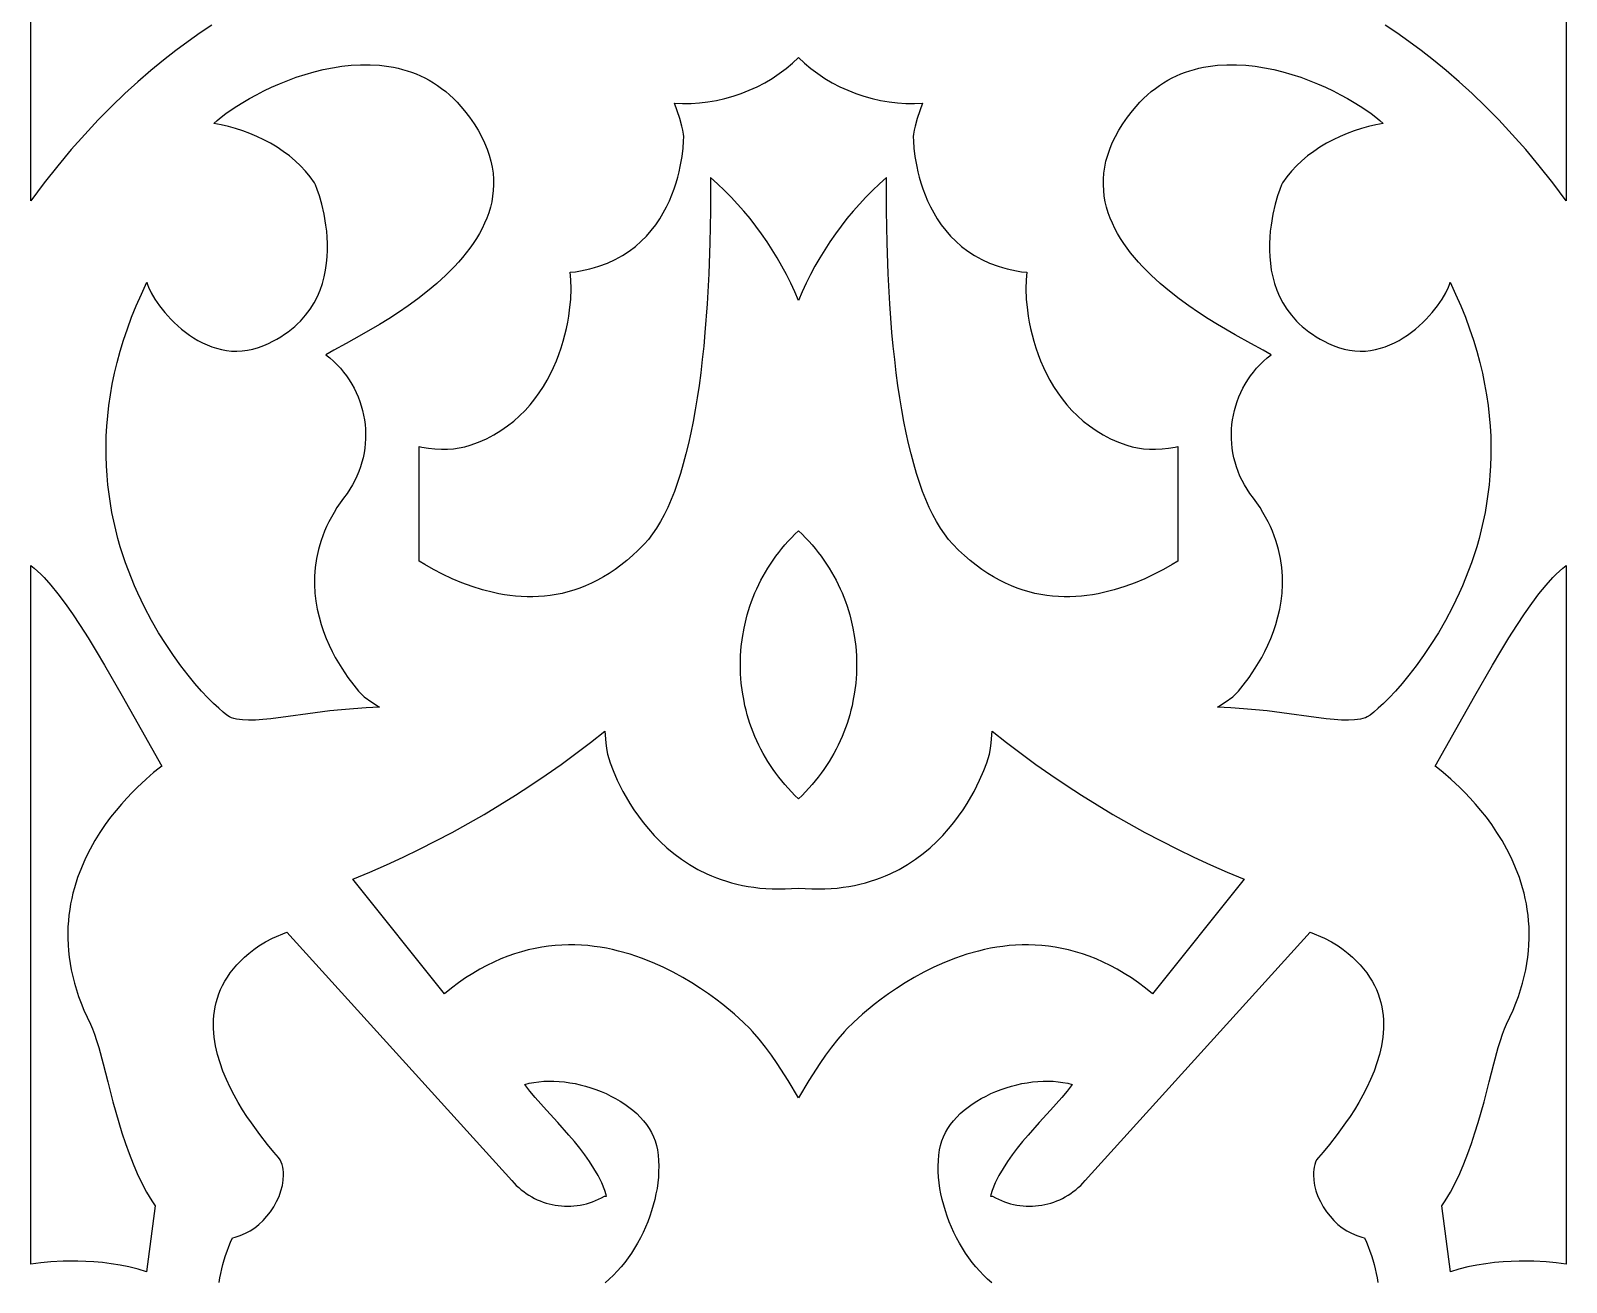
# Model space of a CAD drawing. Extents: x -350 to 350, y -780 to 780.
# Drawn here: x -270 to -190, y -21.4 to 43.8 of the extents above; entities that cross this region are included whole.
import ezdxf

# ---------------------------------------------------------------- set-up
doc = ezdxf.new("R2010")
doc.units = 0
doc.layers.add('LAYER_1', color=18, linetype='CONTINUOUS')

msp = doc.modelspace()

# ---------------------------------------------------------------- linework, layer by layer
at = {"layer": 'LAYER_1'}
for points in [[(-260.569, 44.114), (-261.175, 43.712), (-261.797, 43.276), (-262.434, 42.806), (-263.084, 42.3), (-263.746, 41.756), (-264.418, 41.173), (-265.099, 40.55), (-265.788, 39.886), (-266.483, 39.179), (-267.183, 38.428), (-267.886, 37.631), (-268.591, 36.788), (-269.297, 35.896), (-270.001, 34.956), (-270.001, 59.325)], [(-190.002, 59.326), (-190.002, 34.955), (-190.707, 35.896), (-191.413, 36.788), (-192.118, 37.631), (-192.822, 38.428), (-193.522, 39.179), (-194.217, 39.886), (-194.905, 40.55), (-195.587, 41.173), (-196.259, 41.756), (-196.92, 42.3), (-197.57, 42.806), (-198.207, 43.276), (-198.83, 43.712), (-199.436, 44.114)], [(-260.189, -21.421), (-260.15, -21.183), (-260.104, -20.945), (-260.05, -20.709), (-259.99, -20.474), (-259.923, -20.24), (-259.849, -20.008), (-259.768, -19.777), (-259.68, -19.549), (-259.586, -19.322), (-259.484, -19.097), (-259.353, -19.06), (-259.083, -18.966), (-258.806, -18.852), (-258.566, -18.729), (-258.333, -18.576), (-258.109, -18.396), (-257.894, -18.193), (-257.693, -17.969), (-257.507, -17.727), (-257.339, -17.471), (-257.191, -17.204), (-257.064, -16.928), (-256.963, -16.648), (-256.888, -16.365), (-256.842, -16.083), (-256.828, -15.806), (-256.833, -15.67), (-256.848, -15.536), (-256.871, -15.405), (-256.903, -15.276), (-256.946, -15.151), (-256.998, -15.03), (-257.101, -14.894), (-257.332, -14.619), (-257.661, -14.221), (-258.062, -13.711), (-258.505, -13.104), (-258.734, -12.769), (-258.963, -12.414), (-259.189, -12.041), (-259.407, -11.653), (-259.615, -11.251), (-259.809, -10.836), (-259.985, -10.41), (-260.14, -9.975), (-260.271, -9.533), (-260.373, -9.085), (-260.444, -8.633), (-260.466, -8.406), (-260.479, -8.178), (-260.483, -7.951), (-260.476, -7.723), (-260.459, -7.496), (-260.43, -7.269), (-260.391, -7.043), (-260.339, -6.818), (-260.275, -6.594), (-260.198, -6.371), (-260.108, -6.15), (-260.005, -5.93), (-259.887, -5.713), (-259.754, -5.497), (-259.607, -5.284), (-259.444, -5.074), (-259.266, -4.866), (-259.071, -4.661), (-258.859, -4.46), (-258.63, -4.262), (-258.384, -4.068), (-258.119, -3.877), (-257.948, -3.766), (-257.772, -3.662), (-257.408, -3.476), (-256.654, -3.152), (-244.937, -16.103), (-244.822, -16.232), (-244.703, -16.354), (-244.579, -16.47), (-244.451, -16.58), (-244.319, -16.683), (-244.184, -16.78), (-244.045, -16.87), (-243.902, -16.954), (-243.757, -17.032), (-243.609, -17.103), (-243.458, -17.167), (-243.305, -17.224), (-243.15, -17.275), (-242.993, -17.32), (-242.835, -17.357), (-242.675, -17.388), (-242.514, -17.412), (-242.352, -17.429), (-242.189, -17.439), (-242.026, -17.442), (-241.863, -17.438), (-241.699, -17.428), (-241.536, -17.41), (-241.373, -17.385), (-241.211, -17.353), (-241.05, -17.313), (-240.89, -17.267), (-240.732, -17.213), (-240.575, -17.152), (-240.42, -17.083), (-240.267, -17.007), (-240.116, -16.924), (-240.009, -16.924), (-240.024, -16.846), (-240.091, -16.625), (-240.256, -16.227), (-240.446, -15.842), (-240.658, -15.47), (-240.89, -15.108), (-241.138, -14.756), (-241.401, -14.411), (-241.675, -14.073), (-241.959, -13.74), (-242.545, -13.084), (-243.137, -12.432), (-243.716, -11.773), (-243.994, -11.437), (-244.261, -11.095), (-244.026, -11.033), (-243.782, -10.985), (-243.53, -10.951), (-243.273, -10.929), (-243.009, -10.919), (-242.742, -10.922), (-242.47, -10.937), (-242.197, -10.964), (-241.921, -11.002), (-241.645, -11.052), (-241.369, -11.113), (-241.094, -11.185), (-240.822, -11.267), (-240.553, -11.36), (-240.288, -11.462), (-240.028, -11.575), (-239.774, -11.697), (-239.527, -11.828), (-239.288, -11.969), (-239.058, -12.118), (-238.838, -12.276), (-238.629, -12.442), (-238.432, -12.617), (-238.248, -12.799), (-238.077, -12.988), (-237.921, -13.185), (-237.781, -13.39), (-237.657, -13.6), (-237.551, -13.818), (-237.464, -14.042), (-237.396, -14.271), (-237.349, -14.507), (-237.314, -14.783), (-237.292, -15.064), (-237.283, -15.348), (-237.287, -15.635), (-237.304, -15.925), (-237.333, -16.217), (-237.373, -16.51), (-237.426, -16.803), (-237.49, -17.097), (-237.566, -17.389), (-237.652, -17.68), (-237.749, -17.969), (-237.856, -18.256), (-237.974, -18.539), (-238.101, -18.818), (-238.238, -19.093), (-238.385, -19.362), (-238.54, -19.625), (-238.704, -19.882), (-238.876, -20.131), (-239.057, -20.373), (-239.246, -20.606), (-239.442, -20.83), (-239.646, -21.044), (-239.857, -21.248), (-240.075, -21.441)], [(-219.929, -21.441), (-220.147, -21.248), (-220.358, -21.044), (-220.562, -20.83), (-220.758, -20.606), (-220.947, -20.373), (-221.128, -20.131), (-221.301, -19.882), (-221.465, -19.625), (-221.62, -19.362), (-221.766, -19.093), (-221.903, -18.818), (-222.03, -18.539), (-222.148, -18.256), (-222.255, -17.969), (-222.352, -17.68), (-222.439, -17.389), (-222.514, -17.097), (-222.578, -16.803), (-222.631, -16.51), (-222.672, -16.217), (-222.701, -15.925), (-222.717, -15.635), (-222.721, -15.348), (-222.713, -15.064), (-222.691, -14.783), (-222.655, -14.507), (-222.608, -14.271), (-222.54, -14.042), (-222.453, -13.818), (-222.347, -13.6), (-222.224, -13.39), (-222.083, -13.185), (-221.927, -12.988), (-221.757, -12.799), (-221.572, -12.617), (-221.375, -12.442), (-221.166, -12.276), (-220.946, -12.118), (-220.716, -11.969), (-220.477, -11.828), (-220.231, -11.697), (-219.977, -11.575), (-219.717, -11.462), (-219.452, -11.36), (-219.182, -11.267), (-218.91, -11.185), (-218.635, -11.113), (-218.36, -11.052), (-218.083, -11.002), (-217.808, -10.964), (-217.534, -10.937), (-217.263, -10.922), (-216.995, -10.919), (-216.732, -10.929), (-216.474, -10.951), (-216.223, -10.985), (-215.979, -11.033), (-215.743, -11.095), (-216.01, -11.437), (-216.288, -11.773), (-216.867, -12.432), (-217.459, -13.084), (-218.045, -13.74), (-218.329, -14.073), (-218.604, -14.411), (-218.866, -14.756), (-219.115, -15.108), (-219.346, -15.47), (-219.558, -15.842), (-219.748, -16.227), (-219.913, -16.625), (-219.981, -16.846), (-219.996, -16.924), (-219.888, -16.924), (-219.738, -17.007), (-219.585, -17.083), (-219.429, -17.152), (-219.273, -17.213), (-219.114, -17.267), (-218.954, -17.313), (-218.793, -17.353), (-218.631, -17.385), (-218.468, -17.41), (-218.305, -17.428), (-218.142, -17.438), (-217.978, -17.442), (-217.815, -17.439), (-217.652, -17.429), (-217.49, -17.412), (-217.329, -17.388), (-217.169, -17.357), (-217.011, -17.32), (-216.854, -17.275), (-216.699, -17.224), (-216.546, -17.167), (-216.395, -17.103), (-216.247, -17.032), (-216.102, -16.954), (-215.96, -16.87), (-215.821, -16.78), (-215.685, -16.683), (-215.553, -16.58), (-215.425, -16.47), (-215.301, -16.354), (-215.182, -16.232), (-215.067, -16.103), (-203.35, -3.152), (-202.597, -3.476), (-202.232, -3.662), (-202.056, -3.766), (-201.885, -3.877), (-201.621, -4.068), (-201.374, -4.262), (-201.145, -4.46), (-200.934, -4.661), (-200.739, -4.866), (-200.56, -5.074), (-200.397, -5.284), (-200.25, -5.497), (-200.118, -5.713), (-200, -5.93), (-199.896, -6.15), (-199.806, -6.371), (-199.729, -6.594), (-199.665, -6.818), (-199.614, -7.043), (-199.574, -7.269), (-199.546, -7.496), (-199.528, -7.723), (-199.522, -7.951), (-199.525, -8.178), (-199.538, -8.406), (-199.56, -8.633), (-199.631, -9.085), (-199.733, -9.533), (-199.864, -9.975), (-200.019, -10.41), (-200.195, -10.836), (-200.389, -11.251), (-200.597, -11.653), (-200.816, -12.041), (-201.041, -12.414), (-201.27, -12.769), (-201.499, -13.104), (-201.942, -13.711), (-202.343, -14.221), (-202.673, -14.619), (-202.904, -14.894), (-203.007, -15.03), (-203.059, -15.151), (-203.101, -15.276), (-203.134, -15.405), (-203.157, -15.536), (-203.171, -15.67), (-203.176, -15.806), (-203.162, -16.083), (-203.117, -16.365), (-203.042, -16.648), (-202.94, -16.928), (-202.814, -17.204), (-202.665, -17.471), (-202.497, -17.727), (-202.311, -17.969), (-202.11, -18.193), (-201.896, -18.396), (-201.671, -18.576), (-201.438, -18.729), (-201.199, -18.852), (-200.922, -18.966), (-200.652, -19.06), (-200.52, -19.097), (-200.419, -19.322), (-200.324, -19.549), (-200.236, -19.777), (-200.155, -20.008), (-200.081, -20.24), (-200.014, -20.474), (-199.954, -20.709), (-199.901, -20.945), (-199.854, -21.183), (-199.815, -21.421)]]:
    msp.add_lwpolyline(points, dxfattribs=at)
for points in [[(-229.688, 42.136), (-229.354, 41.855), (-229.001, 41.592), (-228.631, 41.347), (-228.246, 41.12), (-227.848, 40.913), (-227.439, 40.727), (-227.02, 40.561), (-226.593, 40.416), (-226.16, 40.294), (-225.723, 40.195), (-225.283, 40.119), (-224.843, 40.067), (-224.404, 40.04), (-223.967, 40.038), (-223.536, 40.062), (-223.817, 39.261), (-223.932, 38.852), (-223.978, 38.646), (-224.015, 38.437), (-224.02, 38.313), (-224.014, 38.066), (-223.989, 37.714), (-223.935, 37.273), (-223.845, 36.761), (-223.784, 36.483), (-223.71, 36.194), (-223.624, 35.895), (-223.523, 35.589), (-223.407, 35.278), (-223.275, 34.963), (-223.125, 34.648), (-222.957, 34.334), (-222.77, 34.023), (-222.563, 33.717), (-222.334, 33.419), (-222.082, 33.13), (-221.807, 32.854), (-221.508, 32.59), (-221.183, 32.343), (-220.831, 32.114), (-220.452, 31.905), (-220.045, 31.719), (-219.607, 31.556), (-219.377, 31.485), (-219.139, 31.421), (-218.894, 31.363), (-218.64, 31.313), (-218.378, 31.271), (-218.107, 31.237), (-218.147, 30.842), (-218.158, 30.373), (-218.137, 29.84), (-218.079, 29.256), (-218.035, 28.948), (-217.98, 28.631), (-217.914, 28.307), (-217.835, 27.976), (-217.745, 27.641), (-217.641, 27.303), (-217.523, 26.962), (-217.391, 26.621), (-217.244, 26.281), (-217.082, 25.943), (-216.905, 25.609), (-216.71, 25.28), (-216.499, 24.957), (-216.27, 24.642), (-216.023, 24.336), (-215.758, 24.04), (-215.473, 23.756), (-215.168, 23.486), (-214.843, 23.23), (-214.497, 22.991), (-214.13, 22.768), (-213.741, 22.565), (-213.329, 22.382), (-212.894, 22.22), (-212.621, 22.141), (-212.333, 22.083), (-212.031, 22.044), (-211.718, 22.025), (-211.395, 22.025), (-211.064, 22.043), (-210.726, 22.078), (-210.384, 22.13), (-210.236, 22.159), (-210.236, 16.187), (-210.542, 16), (-210.992, 15.746), (-211.464, 15.5), (-211.958, 15.267), (-212.471, 15.051), (-213.001, 14.855), (-213.548, 14.684), (-214.108, 14.542), (-214.394, 14.482), (-214.682, 14.432), (-214.973, 14.39), (-215.266, 14.358), (-215.562, 14.336), (-215.86, 14.324), (-216.16, 14.324), (-216.462, 14.335), (-216.765, 14.358), (-217.07, 14.393), (-217.375, 14.442), (-217.682, 14.504), (-217.989, 14.58), (-218.297, 14.67), (-218.605, 14.776), (-218.913, 14.897), (-219.222, 15.034), (-219.529, 15.187), (-219.837, 15.357), (-220.143, 15.545), (-220.449, 15.75), (-220.753, 15.974), (-221.056, 16.217), (-221.358, 16.479), (-221.658, 16.761), (-221.955, 17.064), (-222.181, 17.319), (-222.399, 17.601), (-222.608, 17.908), (-222.81, 18.241), (-223.003, 18.599), (-223.189, 18.982), (-223.367, 19.389), (-223.537, 19.819), (-223.699, 20.273), (-223.854, 20.75), (-224.001, 21.249), (-224.14, 21.771), (-224.272, 22.314), (-224.397, 22.878), (-224.514, 23.463), (-224.624, 24.069), (-224.726, 24.694), (-224.821, 25.339), (-224.909, 26.003), (-224.99, 26.686), (-225.064, 27.386), (-225.131, 28.105), (-225.244, 29.595), (-225.329, 31.15), (-225.387, 32.768), (-225.418, 34.446), (-225.424, 36.18), (-225.789, 35.85), (-226.146, 35.508), (-226.493, 35.155), (-226.831, 34.791), (-227.159, 34.417), (-227.476, 34.034), (-227.783, 33.641), (-228.078, 33.239), (-228.362, 32.83), (-228.635, 32.412), (-228.895, 31.988), (-229.143, 31.556), (-229.378, 31.119), (-229.599, 30.676), (-229.807, 30.227), (-230.002, 29.774), (-230.197, 30.227), (-230.405, 30.676), (-230.627, 31.119), (-230.862, 31.556), (-231.109, 31.988), (-231.37, 32.412), (-231.642, 32.83), (-231.926, 33.239), (-232.222, 33.641), (-232.528, 34.034), (-232.846, 34.417), (-233.174, 34.791), (-233.511, 35.155), (-233.859, 35.508), (-234.215, 35.85), (-234.581, 36.18), (-234.586, 34.446), (-234.618, 32.768), (-234.676, 31.15), (-234.761, 29.595), (-234.874, 28.105), (-234.94, 27.386), (-235.014, 26.686), (-235.095, 26.003), (-235.183, 25.339), (-235.278, 24.694), (-235.381, 24.069), (-235.491, 23.463), (-235.608, 22.878), (-235.732, 22.314), (-235.864, 21.771), (-236.004, 21.249), (-236.151, 20.75), (-236.305, 20.273), (-236.468, 19.819), (-236.638, 19.389), (-236.816, 18.982), (-237.001, 18.599), (-237.195, 18.241), (-237.396, 17.908), (-237.606, 17.601), (-237.823, 17.319), (-238.049, 17.064), (-238.347, 16.761), (-238.647, 16.479), (-238.948, 16.217), (-239.251, 15.974), (-239.556, 15.75), (-239.861, 15.545), (-240.168, 15.357), (-240.475, 15.187), (-240.783, 15.034), (-241.091, 14.897), (-241.399, 14.776), (-241.707, 14.67), (-242.015, 14.58), (-242.322, 14.504), (-242.629, 14.442), (-242.935, 14.393), (-243.239, 14.358), (-243.543, 14.335), (-243.844, 14.324), (-244.144, 14.324), (-244.442, 14.336), (-244.738, 14.358), (-245.032, 14.39), (-245.323, 14.432), (-245.611, 14.482), (-245.896, 14.542), (-246.457, 14.684), (-247.003, 14.855), (-247.534, 15.051), (-248.046, 15.267), (-248.54, 15.5), (-249.013, 15.746), (-249.463, 16), (-249.769, 16.187), (-249.769, 22.159), (-249.621, 22.13), (-249.278, 22.078), (-248.941, 22.043), (-248.609, 22.025), (-248.286, 22.025), (-247.973, 22.044), (-247.672, 22.083), (-247.384, 22.141), (-247.111, 22.22), (-246.676, 22.382), (-246.264, 22.565), (-245.874, 22.768), (-245.507, 22.991), (-245.161, 23.23), (-244.836, 23.486), (-244.532, 23.756), (-244.247, 24.04), (-243.981, 24.336), (-243.734, 24.642), (-243.505, 24.957), (-243.294, 25.28), (-243.1, 25.609), (-242.922, 25.943), (-242.76, 26.281), (-242.613, 26.621), (-242.482, 26.962), (-242.364, 27.303), (-242.26, 27.641), (-242.169, 27.976), (-242.091, 28.307), (-242.024, 28.631), (-241.969, 28.948), (-241.925, 29.256), (-241.867, 29.84), (-241.847, 30.373), (-241.858, 30.842), (-241.897, 31.237), (-241.627, 31.271), (-241.365, 31.313), (-241.111, 31.363), (-240.865, 31.421), (-240.627, 31.485), (-240.397, 31.556), (-239.96, 31.719), (-239.552, 31.905), (-239.173, 32.114), (-238.822, 32.343), (-238.497, 32.59), (-238.197, 32.854), (-237.922, 33.13), (-237.671, 33.419), (-237.442, 33.717), (-237.234, 34.023), (-237.047, 34.334), (-236.879, 34.648), (-236.73, 34.963), (-236.597, 35.278), (-236.481, 35.589), (-236.381, 35.895), (-236.294, 36.194), (-236.221, 36.483), (-236.16, 36.761), (-236.07, 37.273), (-236.016, 37.714), (-235.99, 38.066), (-235.984, 38.313), (-235.99, 38.437), (-236.026, 38.646), (-236.072, 38.852), (-236.187, 39.261), (-236.469, 40.062), (-236.037, 40.038), (-235.601, 40.04), (-235.162, 40.067), (-234.721, 40.119), (-234.282, 40.195), (-233.844, 40.294), (-233.411, 40.416), (-232.984, 40.561), (-232.565, 40.727), (-232.156, 40.913), (-231.758, 41.12), (-231.373, 41.347), (-231.004, 41.592), (-230.651, 41.855), (-230.317, 42.136), (-230.002, 42.434)], [(-251.833, 42.03), (-251.346, 41.969), (-251.105, 41.926), (-250.865, 41.874), (-250.627, 41.814), (-250.391, 41.744), (-250.156, 41.665), (-249.924, 41.576), (-249.695, 41.478), (-249.468, 41.369), (-249.245, 41.249), (-249.024, 41.119), (-248.807, 40.978), (-248.593, 40.826), (-248.383, 40.662), (-248.177, 40.486), (-247.976, 40.299), (-247.778, 40.099), (-247.585, 39.887), (-247.397, 39.662), (-247.136, 39.32), (-246.901, 38.981), (-246.693, 38.646), (-246.51, 38.315), (-246.353, 37.986), (-246.219, 37.662), (-246.109, 37.341), (-246.022, 37.024), (-245.957, 36.71), (-245.913, 36.401), (-245.89, 36.095), (-245.886, 35.793), (-245.901, 35.495), (-245.935, 35.201), (-245.987, 34.912), (-246.055, 34.626), (-246.139, 34.344), (-246.239, 34.067), (-246.354, 33.794), (-246.482, 33.525), (-246.624, 33.261), (-246.778, 33.001), (-246.944, 32.746), (-247.121, 32.495), (-247.308, 32.249), (-247.504, 32.008), (-247.71, 31.771), (-247.923, 31.539), (-248.372, 31.089), (-248.844, 30.659), (-249.333, 30.249), (-249.834, 29.86), (-250.341, 29.492), (-250.848, 29.144), (-251.35, 28.819), (-251.839, 28.516), (-252.76, 27.978), (-253.563, 27.534), (-254.202, 27.187), (-254.631, 26.941), (-254.424, 26.776), (-254.228, 26.602), (-254.043, 26.421), (-253.868, 26.233), (-253.704, 26.037), (-253.55, 25.835), (-253.407, 25.627), (-253.275, 25.413), (-253.154, 25.194), (-253.043, 24.97), (-252.944, 24.742), (-252.856, 24.51), (-252.778, 24.275), (-252.712, 24.036), (-252.658, 23.795), (-252.614, 23.551), (-252.582, 23.306), (-252.562, 23.059), (-252.553, 22.812), (-252.556, 22.564), (-252.57, 22.316), (-252.596, 22.069), (-252.634, 21.822), (-252.684, 21.576), (-252.745, 21.333), (-252.819, 21.091), (-252.905, 20.852), (-253.003, 20.616), (-253.113, 20.383), (-253.235, 20.155), (-253.37, 19.93), (-253.517, 19.71), (-253.706, 19.463), (-253.883, 19.216), (-254.047, 18.97), (-254.199, 18.724), (-254.339, 18.479), (-254.467, 18.234), (-254.584, 17.991), (-254.69, 17.748), (-254.786, 17.507), (-254.871, 17.267), (-254.946, 17.028), (-255.011, 16.791), (-255.114, 16.321), (-255.181, 15.858), (-255.215, 15.403), (-255.219, 14.957), (-255.196, 14.52), (-255.146, 14.094), (-255.074, 13.68), (-254.982, 13.277), (-254.871, 12.888), (-254.745, 12.513), (-254.606, 12.152), (-254.456, 11.807), (-254.298, 11.479), (-254.135, 11.168), (-253.968, 10.875), (-253.8, 10.602), (-253.473, 10.116), (-253.173, 9.716), (-252.919, 9.411), (-252.731, 9.206), (-252.63, 9.109), (-252.236, 8.829), (-251.833, 8.563), (-252.52, 8.535), (-253.181, 8.492), (-253.815, 8.437), (-254.423, 8.373), (-255.557, 8.23), (-256.581, 8.087), (-257.494, 7.97), (-257.907, 7.928), (-258.292, 7.901), (-258.649, 7.893), (-258.976, 7.907), (-259.273, 7.945), (-259.411, 7.975), (-259.541, 8.011), (-259.637, 8.06), (-259.782, 8.16), (-259.973, 8.312), (-260.205, 8.514), (-260.472, 8.766), (-260.771, 9.066), (-261.096, 9.413), (-261.443, 9.807), (-261.807, 10.247), (-262.183, 10.731), (-262.566, 11.259), (-262.952, 11.829), (-263.336, 12.441), (-263.714, 13.094), (-264.08, 13.786), (-264.429, 14.518), (-264.596, 14.898), (-264.758, 15.287), (-264.913, 15.686), (-265.061, 16.093), (-265.201, 16.51), (-265.333, 16.935), (-265.457, 17.37), (-265.571, 17.813), (-265.674, 18.264), (-265.768, 18.724), (-265.85, 19.192), (-265.921, 19.668), (-265.979, 20.152), (-266.024, 20.644), (-266.055, 21.144), (-266.073, 21.652), (-266.076, 22.167), (-266.063, 22.689), (-266.034, 23.219), (-265.989, 23.756), (-265.927, 24.301), (-265.848, 24.852), (-265.75, 25.41), (-265.633, 25.974), (-265.496, 26.545), (-265.34, 27.123), (-265.163, 27.707), (-264.964, 28.298), (-264.744, 28.894), (-264.501, 29.496), (-264.236, 30.105), (-263.946, 30.719), (-263.911, 30.597), (-263.862, 30.464), (-263.724, 30.169), (-263.535, 29.844), (-263.299, 29.499), (-263.019, 29.143), (-262.697, 28.788), (-262.521, 28.613), (-262.337, 28.442), (-262.143, 28.276), (-261.941, 28.117), (-261.731, 27.964), (-261.513, 27.821), (-261.287, 27.687), (-261.055, 27.565), (-260.816, 27.455), (-260.57, 27.358), (-260.319, 27.277), (-260.062, 27.212), (-259.8, 27.164), (-259.534, 27.135), (-259.262, 27.126), (-258.987, 27.138), (-258.708, 27.173), (-258.426, 27.231), (-258.141, 27.314), (-257.854, 27.424), (-257.617, 27.529), (-257.391, 27.641), (-257.176, 27.757), (-256.971, 27.879), (-256.776, 28.005), (-256.591, 28.135), (-256.416, 28.27), (-256.25, 28.409), (-256.094, 28.552), (-255.947, 28.699), (-255.678, 29.002), (-255.443, 29.316), (-255.24, 29.641), (-255.066, 29.975), (-254.921, 30.315), (-254.802, 30.66), (-254.707, 31.008), (-254.636, 31.357), (-254.585, 31.706), (-254.553, 32.052), (-254.539, 32.395), (-254.54, 32.732), (-254.556, 33.062), (-254.583, 33.382), (-254.62, 33.691), (-254.719, 34.269), (-254.837, 34.783), (-254.961, 35.217), (-255.076, 35.557), (-255.167, 35.791), (-255.221, 35.902), (-255.442, 36.213), (-255.685, 36.509), (-255.948, 36.79), (-256.229, 37.055), (-256.527, 37.306), (-256.841, 37.541), (-257.169, 37.76), (-257.508, 37.964), (-257.858, 38.151), (-258.217, 38.322), (-258.582, 38.476), (-258.953, 38.614), (-259.328, 38.734), (-259.705, 38.838), (-260.083, 38.924), (-260.459, 38.993), (-260.281, 39.155), (-260.071, 39.329), (-259.831, 39.511), (-259.564, 39.702), (-259.27, 39.897), (-258.951, 40.095), (-258.609, 40.295), (-258.245, 40.494), (-257.862, 40.689), (-257.461, 40.88), (-257.043, 41.063), (-256.61, 41.237), (-256.164, 41.401), (-255.707, 41.551), (-255.24, 41.685), (-254.764, 41.803), (-254.282, 41.901), (-253.795, 41.978), (-253.305, 42.031), (-252.814, 42.059), (-252.322, 42.059)], [(-207.191, 42.059), (-206.699, 42.031), (-206.209, 41.978), (-205.722, 41.901), (-205.24, 41.803), (-204.765, 41.685), (-204.298, 41.551), (-203.84, 41.401), (-203.394, 41.237), (-202.962, 41.063), (-202.544, 40.88), (-202.142, 40.689), (-201.759, 40.494), (-201.396, 40.295), (-201.054, 40.095), (-200.735, 39.897), (-200.441, 39.702), (-200.173, 39.511), (-199.933, 39.329), (-199.724, 39.155), (-199.545, 38.993), (-199.922, 38.924), (-200.299, 38.838), (-200.676, 38.734), (-201.051, 38.614), (-201.422, 38.476), (-201.788, 38.322), (-202.146, 38.151), (-202.496, 37.964), (-202.836, 37.76), (-203.163, 37.541), (-203.477, 37.306), (-203.775, 37.055), (-204.057, 36.79), (-204.32, 36.509), (-204.562, 36.213), (-204.783, 35.902), (-204.837, 35.791), (-204.929, 35.557), (-205.043, 35.217), (-205.167, 34.783), (-205.285, 34.269), (-205.384, 33.691), (-205.422, 33.382), (-205.449, 33.062), (-205.464, 32.732), (-205.466, 32.395), (-205.451, 32.052), (-205.42, 31.706), (-205.369, 31.357), (-205.297, 31.008), (-205.203, 30.66), (-205.084, 30.315), (-204.938, 29.975), (-204.765, 29.641), (-204.561, 29.316), (-204.326, 29.002), (-204.058, 28.699), (-203.91, 28.552), (-203.754, 28.409), (-203.588, 28.27), (-203.413, 28.135), (-203.228, 28.005), (-203.034, 27.879), (-202.829, 27.757), (-202.613, 27.641), (-202.388, 27.529), (-202.151, 27.424), (-201.863, 27.314), (-201.578, 27.231), (-201.296, 27.173), (-201.017, 27.138), (-200.742, 27.126), (-200.471, 27.135), (-200.204, 27.164), (-199.942, 27.212), (-199.685, 27.277), (-199.434, 27.358), (-199.189, 27.455), (-198.95, 27.565), (-198.717, 27.687), (-198.492, 27.821), (-198.274, 27.964), (-198.064, 28.117), (-197.861, 28.276), (-197.668, 28.442), (-197.483, 28.613), (-197.307, 28.788), (-196.986, 29.143), (-196.705, 29.499), (-196.469, 29.844), (-196.281, 30.169), (-196.143, 30.464), (-196.093, 30.597), (-196.058, 30.719), (-195.769, 30.105), (-195.503, 29.496), (-195.26, 28.894), (-195.04, 28.298), (-194.842, 27.707), (-194.665, 27.123), (-194.508, 26.545), (-194.372, 25.974), (-194.255, 25.41), (-194.157, 24.852), (-194.077, 24.301), (-194.015, 23.756), (-193.97, 23.219), (-193.941, 22.689), (-193.929, 22.167), (-193.932, 21.652), (-193.949, 21.144), (-193.981, 20.644), (-194.026, 20.152), (-194.084, 19.668), (-194.154, 19.192), (-194.237, 18.724), (-194.33, 18.264), (-194.434, 17.813), (-194.548, 17.37), (-194.671, 16.935), (-194.803, 16.51), (-194.944, 16.093), (-195.092, 15.686), (-195.247, 15.287), (-195.408, 14.898), (-195.575, 14.518), (-195.925, 13.786), (-196.291, 13.094), (-196.668, 12.441), (-197.052, 11.829), (-197.438, 11.259), (-197.822, 10.731), (-198.198, 10.247), (-198.561, 9.807), (-198.908, 9.413), (-199.233, 9.066), (-199.532, 8.766), (-199.8, 8.514), (-200.031, 8.312), (-200.222, 8.16), (-200.368, 8.06), (-200.463, 8.011), (-200.593, 7.975), (-200.731, 7.945), (-201.029, 7.907), (-201.356, 7.893), (-201.712, 7.901), (-202.097, 7.928), (-202.511, 7.97), (-203.423, 8.087), (-204.448, 8.23), (-205.582, 8.373), (-206.19, 8.437), (-206.824, 8.492), (-207.485, 8.535), (-208.172, 8.563), (-207.768, 8.829), (-207.375, 9.109), (-207.273, 9.206), (-207.085, 9.411), (-206.832, 9.716), (-206.531, 10.116), (-206.204, 10.602), (-206.036, 10.875), (-205.87, 11.168), (-205.706, 11.479), (-205.548, 11.807), (-205.399, 12.152), (-205.259, 12.513), (-205.133, 12.888), (-205.023, 13.277), (-204.93, 13.68), (-204.858, 14.094), (-204.809, 14.52), (-204.785, 14.957), (-204.789, 15.403), (-204.824, 15.858), (-204.891, 16.321), (-204.993, 16.791), (-205.059, 17.028), (-205.134, 17.267), (-205.219, 17.507), (-205.314, 17.748), (-205.42, 17.991), (-205.537, 18.234), (-205.666, 18.479), (-205.806, 18.724), (-205.957, 18.97), (-206.122, 19.216), (-206.298, 19.463), (-206.488, 19.71), (-206.635, 19.93), (-206.769, 20.155), (-206.892, 20.383), (-207.002, 20.616), (-207.1, 20.852), (-207.185, 21.091), (-207.259, 21.333), (-207.321, 21.576), (-207.37, 21.822), (-207.408, 22.069), (-207.434, 22.316), (-207.449, 22.564), (-207.451, 22.812), (-207.442, 23.059), (-207.422, 23.306), (-207.39, 23.551), (-207.347, 23.795), (-207.292, 24.036), (-207.226, 24.275), (-207.149, 24.51), (-207.061, 24.742), (-206.961, 24.97), (-206.851, 25.194), (-206.73, 25.413), (-206.597, 25.627), (-206.454, 25.835), (-206.301, 26.037), (-206.136, 26.233), (-205.961, 26.421), (-205.776, 26.602), (-205.58, 26.776), (-205.374, 26.941), (-205.802, 27.187), (-206.441, 27.534), (-207.245, 27.978), (-208.165, 28.516), (-208.655, 28.819), (-209.156, 29.144), (-209.663, 29.492), (-210.17, 29.86), (-210.671, 30.249), (-211.161, 30.659), (-211.633, 31.089), (-212.081, 31.539), (-212.295, 31.771), (-212.5, 32.008), (-212.697, 32.249), (-212.884, 32.495), (-213.061, 32.746), (-213.226, 33.001), (-213.381, 33.261), (-213.522, 33.525), (-213.651, 33.794), (-213.765, 34.067), (-213.865, 34.344), (-213.949, 34.626), (-214.018, 34.912), (-214.069, 35.201), (-214.103, 35.495), (-214.118, 35.793), (-214.115, 36.095), (-214.091, 36.401), (-214.047, 36.71), (-213.982, 37.024), (-213.895, 37.341), (-213.785, 37.662), (-213.652, 37.986), (-213.494, 38.315), (-213.312, 38.646), (-213.103, 38.981), (-212.869, 39.32), (-212.607, 39.662), (-212.419, 39.887), (-212.226, 40.099), (-212.029, 40.299), (-211.827, 40.486), (-211.621, 40.662), (-211.411, 40.826), (-211.197, 40.978), (-210.98, 41.119), (-210.76, 41.249), (-210.536, 41.369), (-210.309, 41.478), (-210.08, 41.576), (-209.848, 41.665), (-209.614, 41.744), (-209.378, 41.814), (-209.139, 41.874), (-208.899, 41.926), (-208.658, 41.969), (-208.172, 42.03), (-207.682, 42.059)], [(-229.815, 17.589), (-229.635, 17.406), (-229.461, 17.22), (-229.292, 17.03), (-229.13, 16.837), (-228.973, 16.64), (-228.822, 16.44), (-228.678, 16.237), (-228.539, 16.032), (-228.406, 15.823), (-228.278, 15.612), (-228.157, 15.399), (-228.042, 15.183), (-227.933, 14.965), (-227.829, 14.744), (-227.732, 14.522), (-227.64, 14.297), (-227.554, 14.071), (-227.475, 13.843), (-227.401, 13.614), (-227.333, 13.383), (-227.271, 13.15), (-227.164, 12.682), (-227.081, 12.21), (-227.022, 11.736), (-226.987, 11.259), (-226.975, 10.781), (-226.987, 10.304), (-227.022, 9.827), (-227.081, 9.352), (-227.164, 8.881), (-227.214, 8.646), (-227.271, 8.413), (-227.333, 8.18), (-227.401, 7.949), (-227.475, 7.72), (-227.554, 7.492), (-227.64, 7.266), (-227.732, 7.041), (-227.829, 6.819), (-227.933, 6.598), (-228.042, 6.38), (-228.157, 6.164), (-228.278, 5.95), (-228.406, 5.739), (-228.539, 5.531), (-228.678, 5.325), (-228.822, 5.123), (-228.973, 4.923), (-229.13, 4.726), (-229.292, 4.533), (-229.461, 4.343), (-229.635, 4.157), (-229.815, 3.974), (-230.002, 3.795), (-230.189, 3.974), (-230.369, 4.157), (-230.544, 4.343), (-230.712, 4.533), (-230.875, 4.726), (-231.031, 4.923), (-231.182, 5.123), (-231.327, 5.325), (-231.466, 5.531), (-231.599, 5.739), (-231.726, 5.95), (-231.847, 6.164), (-231.962, 6.38), (-232.072, 6.598), (-232.175, 6.819), (-232.273, 7.041), (-232.364, 7.266), (-232.45, 7.492), (-232.53, 7.72), (-232.604, 7.949), (-232.672, 8.18), (-232.734, 8.413), (-232.79, 8.646), (-232.84, 8.881), (-232.923, 9.352), (-232.982, 9.827), (-233.018, 10.304), (-233.029, 10.781), (-233.018, 11.259), (-232.982, 11.736), (-232.923, 12.21), (-232.84, 12.682), (-232.734, 13.15), (-232.672, 13.383), (-232.604, 13.614), (-232.53, 13.843), (-232.45, 14.071), (-232.364, 14.297), (-232.273, 14.522), (-232.175, 14.744), (-232.072, 14.965), (-231.962, 15.183), (-231.847, 15.399), (-231.726, 15.612), (-231.599, 15.823), (-231.466, 16.032), (-231.327, 16.237), (-231.182, 16.44), (-231.031, 16.64), (-230.875, 16.837), (-230.712, 17.03), (-230.544, 17.22), (-230.369, 17.406), (-230.189, 17.589), (-230.002, 17.768)], [(-269.83, 15.818), (-269.656, 15.668), (-269.481, 15.504), (-269.305, 15.326), (-268.947, 14.93), (-268.58, 14.48), (-268.205, 13.98), (-267.82, 13.429), (-267.423, 12.829), (-267.015, 12.183), (-266.593, 11.491), (-266.156, 10.756), (-265.235, 9.158), (-264.243, 7.403), (-263.172, 5.502), (-263.315, 5.386), (-263.596, 5.158), (-263.987, 4.821), (-264.461, 4.378), (-264.722, 4.117), (-264.993, 3.832), (-265.271, 3.522), (-265.554, 3.187), (-265.837, 2.829), (-266.118, 2.447), (-266.393, 2.042), (-266.658, 1.614), (-266.911, 1.164), (-267.147, 0.693), (-267.364, 0.2), (-267.559, -0.314), (-267.727, -0.849), (-267.8, -1.123), (-267.865, -1.403), (-267.922, -1.688), (-267.971, -1.977), (-268.01, -2.271), (-268.04, -2.57), (-268.06, -2.874), (-268.07, -3.182), (-268.069, -3.495), (-268.056, -3.812), (-268.032, -4.134), (-267.997, -4.461), (-267.948, -4.791), (-267.887, -5.126), (-267.813, -5.466), (-267.725, -5.809), (-267.622, -6.157), (-267.506, -6.508), (-267.374, -6.864), (-267.227, -7.224), (-267.064, -7.588), (-266.885, -7.955), (-266.78, -8.189), (-266.674, -8.472), (-266.568, -8.8), (-266.46, -9.169), (-266.235, -10.012), (-265.99, -10.967), (-265.719, -12), (-265.414, -13.077), (-265.246, -13.622), (-265.066, -14.165), (-264.875, -14.702), (-264.67, -15.229), (-264.45, -15.742), (-264.216, -16.237), (-263.965, -16.709), (-263.698, -17.154), (-263.557, -17.365), (-263.51, -17.43), (-263.965, -20.866), (-264.412, -20.729), (-264.881, -20.61), (-265.348, -20.514), (-265.811, -20.439), (-266.265, -20.382), (-266.708, -20.342), (-267.136, -20.318), (-267.547, -20.306), (-268.305, -20.312), (-268.954, -20.346), (-269.47, -20.392), (-270.001, -20.456), (-270.001, 15.953)], [(-190.002, -20.456), (-190.534, -20.392), (-191.051, -20.346), (-191.7, -20.312), (-192.457, -20.306), (-192.868, -20.318), (-193.297, -20.342), (-193.74, -20.382), (-194.194, -20.439), (-194.656, -20.514), (-195.123, -20.61), (-195.592, -20.729), (-196.04, -20.866), (-196.494, -17.43), (-196.447, -17.365), (-196.307, -17.154), (-196.039, -16.709), (-195.788, -16.237), (-195.554, -15.742), (-195.335, -15.229), (-195.13, -14.702), (-194.938, -14.165), (-194.759, -13.622), (-194.591, -13.077), (-194.285, -12), (-194.014, -10.967), (-193.77, -10.012), (-193.544, -9.169), (-193.436, -8.8), (-193.33, -8.472), (-193.225, -8.189), (-193.12, -7.955), (-192.941, -7.588), (-192.778, -7.224), (-192.631, -6.864), (-192.499, -6.508), (-192.382, -6.157), (-192.28, -5.809), (-192.192, -5.466), (-192.117, -5.126), (-192.056, -4.791), (-192.008, -4.461), (-191.972, -4.134), (-191.948, -3.812), (-191.936, -3.495), (-191.935, -3.182), (-191.944, -2.874), (-191.964, -2.57), (-191.994, -2.271), (-192.034, -1.977), (-192.082, -1.688), (-192.139, -1.403), (-192.205, -1.123), (-192.278, -0.849), (-192.446, -0.314), (-192.64, 0.2), (-192.857, 0.693), (-193.094, 1.164), (-193.346, 1.614), (-193.612, 2.042), (-193.886, 2.447), (-194.167, 2.829), (-194.45, 3.187), (-194.733, 3.522), (-195.012, 3.832), (-195.283, 4.117), (-195.543, 4.378), (-196.018, 4.821), (-196.409, 5.158), (-196.689, 5.386), (-196.832, 5.502), (-195.761, 7.403), (-194.769, 9.158), (-193.848, 10.756), (-193.412, 11.491), (-192.99, 12.183), (-192.581, 12.829), (-192.185, 13.429), (-191.799, 13.98), (-191.424, 14.48), (-191.058, 14.93), (-190.699, 15.326), (-190.523, 15.504), (-190.348, 15.668), (-190.174, 15.818), (-190.002, 15.953)], [(-219.16, 6.731), (-218.401, 6.154), (-217.631, 5.59), (-216.85, 5.04), (-216.059, 4.504), (-215.258, 3.982), (-214.447, 3.474), (-213.627, 2.982), (-212.798, 2.504), (-211.96, 2.042), (-211.115, 1.595), (-210.262, 1.163), (-209.403, 0.748), (-208.536, 0.349), (-207.663, -0.034), (-206.784, -0.4), (-211.556, -6.376), (-211.925, -6.078), (-212.293, -5.802), (-212.661, -5.546), (-213.029, -5.31), (-213.395, -5.093), (-213.761, -4.896), (-214.126, -4.717), (-214.489, -4.555), (-214.851, -4.412), (-215.212, -4.285), (-215.571, -4.175), (-215.928, -4.08), (-216.282, -4.001), (-216.635, -3.937), (-216.985, -3.887), (-217.332, -3.851), (-217.677, -3.828), (-218.019, -3.818), (-218.357, -3.821), (-218.693, -3.835), (-219.025, -3.86), (-219.353, -3.897), (-219.677, -3.943), (-219.998, -3.999), (-220.314, -4.065), (-220.626, -4.139), (-221.237, -4.311), (-221.828, -4.512), (-222.399, -4.738), (-222.947, -4.984), (-223.473, -5.246), (-223.973, -5.52), (-224.448, -5.803), (-224.895, -6.09), (-225.313, -6.376), (-225.701, -6.658), (-226.058, -6.932), (-226.671, -7.439), (-227.142, -7.863), (-227.46, -8.172), (-227.613, -8.332), (-227.955, -8.731), (-228.281, -9.145), (-228.591, -9.57), (-228.889, -10.006), (-229.457, -10.896), (-230.002, -11.8), (-230.548, -10.896), (-231.115, -10.006), (-231.413, -9.57), (-231.724, -9.145), (-232.049, -8.731), (-232.391, -8.332), (-232.545, -8.172), (-232.862, -7.863), (-233.333, -7.439), (-233.946, -6.932), (-234.303, -6.658), (-234.691, -6.376), (-235.11, -6.09), (-235.557, -5.803), (-236.031, -5.52), (-236.532, -5.246), (-237.057, -4.984), (-237.606, -4.738), (-238.176, -4.512), (-238.768, -4.311), (-239.378, -4.139), (-239.69, -4.065), (-240.007, -3.999), (-240.327, -3.943), (-240.652, -3.897), (-240.98, -3.86), (-241.312, -3.835), (-241.647, -3.821), (-241.986, -3.818), (-242.327, -3.828), (-242.672, -3.851), (-243.02, -3.887), (-243.37, -3.937), (-243.722, -4.001), (-244.077, -4.08), (-244.434, -4.175), (-244.792, -4.285), (-245.153, -4.412), (-245.515, -4.555), (-245.879, -4.717), (-246.243, -4.896), (-246.609, -5.093), (-246.976, -5.31), (-247.343, -5.546), (-247.711, -5.802), (-248.08, -6.078), (-248.448, -6.376), (-253.22, -0.4), (-252.342, -0.034), (-251.469, 0.349), (-250.602, 0.748), (-249.742, 1.163), (-248.889, 1.595), (-248.044, 2.042), (-247.207, 2.504), (-246.378, 2.982), (-245.558, 3.474), (-244.747, 3.982), (-243.945, 4.504), (-243.154, 5.04), (-242.373, 5.59), (-241.603, 6.154), (-240.844, 6.731), (-240.097, 7.322), (-240.035, 6.717), (-239.999, 6.415), (-239.951, 6.115), (-239.815, 5.673), (-239.66, 5.264), (-239.441, 4.76), (-239.152, 4.182), (-238.98, 3.872), (-238.789, 3.552), (-238.578, 3.224), (-238.346, 2.891), (-238.094, 2.555), (-237.82, 2.221), (-237.524, 1.889), (-237.205, 1.563), (-236.862, 1.246), (-236.496, 0.94), (-236.105, 0.648), (-235.688, 0.373), (-235.246, 0.118), (-234.777, -0.116), (-234.533, -0.223), (-234.282, -0.324), (-234.024, -0.419), (-233.758, -0.505), (-233.486, -0.585), (-233.207, -0.656), (-232.92, -0.719), (-232.626, -0.774), (-232.325, -0.819), (-232.016, -0.856), (-231.7, -0.882), (-231.376, -0.899), (-231.044, -0.906), (-230.705, -0.901), (-230.358, -0.886), (-230.002, -0.86), (-229.647, -0.886), (-229.299, -0.901), (-228.96, -0.906), (-228.629, -0.899), (-228.305, -0.882), (-227.988, -0.856), (-227.68, -0.819), (-227.378, -0.774), (-227.084, -0.719), (-226.798, -0.656), (-226.518, -0.585), (-226.246, -0.505), (-225.981, -0.419), (-225.723, -0.324), (-225.471, -0.223), (-225.227, -0.116), (-224.758, 0.118), (-224.316, 0.373), (-223.9, 0.648), (-223.509, 0.94), (-223.142, 1.246), (-222.8, 1.563), (-222.481, 1.889), (-222.185, 2.221), (-221.911, 2.555), (-221.658, 2.891), (-221.427, 3.224), (-221.216, 3.552), (-221.025, 3.872), (-220.853, 4.182), (-220.564, 4.76), (-220.344, 5.264), (-220.189, 5.673), (-220.054, 6.115), (-220.005, 6.415), (-219.97, 6.717), (-219.907, 7.322)]]:
    msp.add_lwpolyline(points, close=True, dxfattribs=at)

doc.saveas('drawing.dxf')
